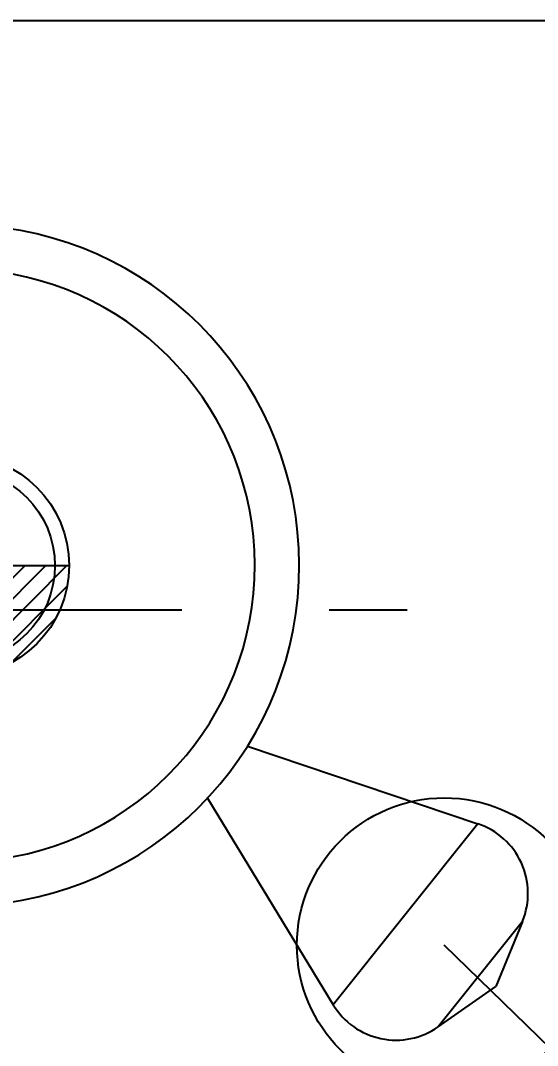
# Model space of a CAD drawing. Header units: millimetres. Extents: x 23075 to 24509, y -21593 to -20579.
# Drawn here: x 23809.8 to 23813.31, y -20851.84 to -20844.89 of the extents above; entities that cross this region are included whole.
import ezdxf

# ---------------------------------------------------------------- set-up
doc = ezdxf.new("R2010")
doc.units = ezdxf.units.MM
doc.header["$LTSCALE"] = 8
doc.linetypes.add('CENTER', pattern=[2, 1.25, -0.25, 0.25, -0.25])
doc.linetypes.add('CENTER2', pattern=[1.125, 0.75, -0.125, 0.125, -0.125])
doc.layers.get('DEFPOINTS').update_dxf_attribs({"color": 6})
for name, color, linetype in [('Cav-cor', 30, 'Continuous'), ('CL', 1, 'Continuous'), ('PIN', 5, 'Continuous'), ('PRODUCT', 1, 'Continuous')]:
    doc.layers.add(name, color=color, linetype=linetype)
doc.layers.add('dim', color=3, linetype='Continuous', lineweight=15)
doc.styles.get("Standard").update_dxf_attribs({"font": 'txt.shx', "width": 0.8, "bigfont": 'chineset.shx'})
doc.dimstyles.new('ISO-25', dxfattribs={"dimtxt": 5, "dimasz": 4, "dimexe": 0.3, "dimexo": 0.3, "dimtad": 0, "dimzin": 1, "dimdsep": 46, "dimtxsty": 'Standard', "dimcen": 0, "dimclrd": 3, "dimclre": 3, "dimclrt": 3, "dimazin": 0, "dimtfac": 1, "dimtofl": 0, "dimtmove": 0, "dimatfit": 0, "dimfxl": 0, "dimarcsym": 0})

# ---------------------------------------------------------------- blocks, each defined once
blk = doc.blocks.new('*D28255')
at = {"layer": 'DEFPOINTS', "color": 0}
for p in [(23757.15648846595, -20844.88509568168), (23853.68200618255, -20996.88509568169), (23904.15648846595, -20996.88509568169)]:
    blk.add_point(p, dxfattribs=at)
at = {"layer": 'dim', "color": 3, "lineweight": -2}
for p, q in [((23757.45648846595, -20844.88509568168), (23904.45648846595, -20844.88509568168)), ((23904.15648846595, -20848.88509568168), (23904.15648846595, -20911.59342901501)), ((23904.15648846595, -20992.88509568169), (23904.15648846595, -20930.17676234835)), ((23853.98200618255, -20996.88509568169), (23904.45648846595, -20996.88509568169))]:
    blk.add_line(p, q, dxfattribs=at)
at = {"layer": 'dim', "color": 3}
for points in [[(23904.82315513262, -20848.88509568168), (23903.48982179928, -20848.88509568168), (23904.15648846595, -20844.88509568168)], [(23903.48982179928, -20992.88509568169), (23904.82315513262, -20992.88509568169), (23904.15648846595, -20996.88509568169)]]:
    blk.add_solid(points, dxfattribs=at)
at = {"layer": 'dim', "color": 3, "insert": (23904.15648846595, -20920.88509568168), "char_height": 5, "attachment_point": 5, "rotation": 90}
blk.add_mtext('152.00', dxfattribs=at)

msp = doc.modelspace()

# ---------------------------------------------------------------- hatches: boundary and pattern name
at = {"layer": 'PIN', "linetype": 'CENTER2'}
h = msp.add_hatch(dxfattribs=at)
h.set_pattern_fill('ANSI31', color=4, scale=0.8, angle=90.00000000000001, style=0)
h.set_pattern_definition([(45.00000000000001, (23672.29957766079, -20642.59959410833), (0.07071067811865477, -0.07071067811865475), [])])
h.paths.add_polyline_path([(23809.37748846595, -20848.58359568168), (23810.12748846595, -20848.58359568168, -0.4142135623730951), (23809.37748846595, -20849.33359568168)])

# ---------------------------------------------------------------- linework, layer by layer
at = {"layer": 'Cav-cor', "color": 241}
for p, q in [((23811.33761048405, -20849.80872992909), (23812.90110846625, -20850.33514910219)), ((23811.06626784655, -20850.16190378008), (23811.91884803965, -20851.56349217159)), ((23812.90110846765, -20850.33514910259), (23811.91884804055, -20851.56349217309)), ((23813.20420687995, -20850.99864238479), (23812.63275399035, -20851.71325958579)), ((23813.20420687955, -20850.99864238598), (23813.02337107465, -20851.43982814209)), ((23822.15648846595, -20860.38509568169), (23812.67337107465, -20851.15994611419)), ((23812.63275399135, -20851.71325958509), (23813.02337107465, -20851.43982814209))]:
    msp.add_line(p, q, dxfattribs=at)
for centre, radius in [((23809.37748846595, -20848.58359568168), 0.65325), ((23812.67337107465, -20851.15994611419), 1)]:
    msp.add_circle(centre, radius, dxfattribs=at)
for centre, radius, start, end in [((23809.37748846595, -20848.58359568168), 2.3115, 272.4919063689907, 82.2636199600616), ((23809.37748846595, -20848.58359568168), 2.0099999509, 272.4919063689341, 82.26361996003702), ((23812.74156239545, -20850.80901095048), 0.5, 337.7119693278416, 71.3919696500513), ((23812.34602318075, -20851.30364337168), 0.5, 211.3119692702317, 304.9919696209496)]:
    msp.add_arc(centre, radius, start, end, dxfattribs=at)
at = {"layer": 'CL', "color": 6, "linetype": 'CENTER', "ltscale": 0.5}
msp.add_line((23797.89250413646, -20848.88509568168), (23812.42047279545, -20848.88509568168), dxfattribs=at)
at = {"layer": 'PIN', "color": 4, "linetype": 'CENTER2'}
msp.add_line((23808.62748846595, -20848.58359568168), (23810.12748846595, -20848.58359568168), dxfattribs=at)
at = {"layer": 'PIN', "color": 4}
msp.add_circle((23809.37748846595, -20848.58359568168), 0.75, dxfattribs=at)
at = {"layer": 'PRODUCT'}
msp.add_circle((23809.37748846596, -20848.58359568168), 0.65325, dxfattribs=at)
for radius, start, end in [(2.3115, 272.4919063689907, 82.2636199600616), (2.0099999508555, 272.4919063689883, 82.26361996007499)]:
    msp.add_arc((23809.37748846596, -20848.58359568168), radius, start, end, dxfattribs=at)

# ---------------------------------------------------------------- dimensions: what is measured, and where the dimension line sits
at = {"layer": 'dim'}
dim = msp.add_linear_dim(base=(23904.15648846595, -20996.88509568169), p1=(23757.15648846595, -20844.88509568168), p2=(23853.68200618255, -20996.88509568169), angle=90, dimstyle='ISO-25', dxfattribs=at)
dim.commit()
dim.dimension.update_dxf_attribs({"geometry": '*D28255', "text_midpoint": (23904.15648846595, -20920.88509568168)})

doc.saveas('drawing.dxf')
